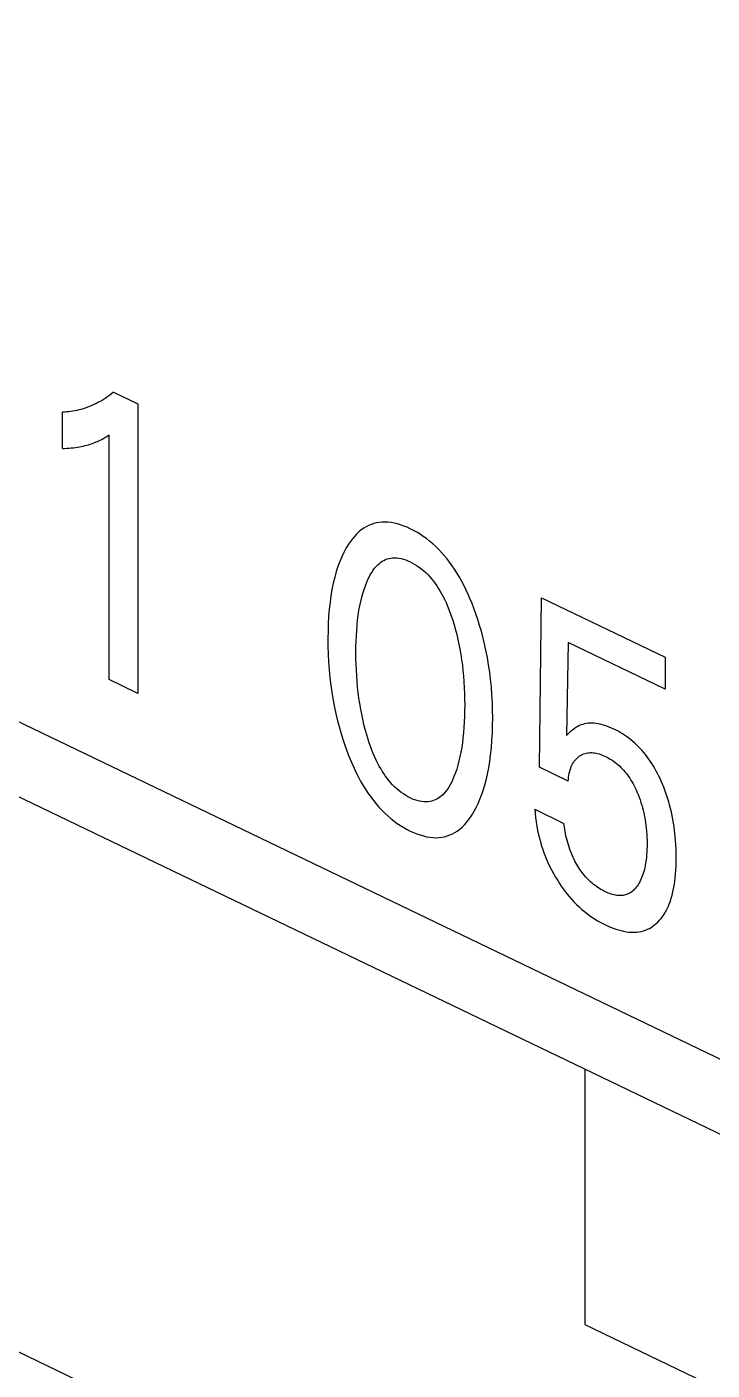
# Model space of a CAD drawing. Extents: x 0 to 420, y 0 to 297.
# Drawn here: x 188.87 to 192.14, y 121.63 to 128.03 of the extents above; entities that cross this region are included whole.
import ezdxf

# ---------------------------------------------------------------- set-up
doc = ezdxf.new("R2010")
doc.units = 0
doc.header["$LTSCALE"] = 23.1
doc.layers.add('40000_ISO', color=7, linetype='CONTINUOUS')

msp = doc.modelspace()

# ---------------------------------------------------------------- linework, layer by layer
at = {"layer": '40000_ISO', "color": 7, "linetype": 'CONTINUOUS'}
for p, q in [((151.239, 142.7894), (204.6505, 117.1157)), ((151.4456, 142.3318), (204.8571, 116.6581)), ((210.0891, 111.4974), (156.6777, 137.171)), ((189.2085, 126.2405), (189.1989, 126.2356)), ((189.2184, 126.2459), (189.2085, 126.2405)), ((189.2282, 126.2516), (189.2184, 126.2459)), ((189.2378, 126.2576), (189.2282, 126.2516)), ((189.2472, 126.2637), (189.2378, 126.2576)), ((189.2565, 126.2702), (189.2472, 126.2637)), ((189.2655, 126.2768), (189.2565, 126.2702)), ((189.2744, 126.2838), (189.2655, 126.2768)), ((189.2831, 126.2909), (189.2744, 126.2838)), ((189.2831, 126.2909), (189.3987, 126.2354)), ((189.0492, 126.1954), (189.039, 126.1948)), ((189.039, 126.0216), (189.039, 126.1948)), ((189.0593, 126.1962), (189.0492, 126.1954)), ((189.0693, 126.1973), (189.0593, 126.1962)), ((189.0792, 126.1986), (189.0693, 126.1973)), ((189.089, 126.2001), (189.0792, 126.1986)), ((189.0987, 126.2019), (189.089, 126.2001)), ((189.1083, 126.2039), (189.0987, 126.2019)), ((189.1178, 126.2061), (189.1083, 126.2039)), ((189.1271, 126.2085), (189.1178, 126.2061)), ((189.1378, 126.2116), (189.1271, 126.2085)), ((189.1484, 126.2149), (189.1378, 126.2116)), ((189.1588, 126.2185), (189.1484, 126.2149)), ((189.169, 126.2224), (189.1588, 126.2185)), ((189.1791, 126.2265), (189.169, 126.2224)), ((189.1891, 126.231), (189.1791, 126.2265)), ((189.1989, 126.2356), (189.1891, 126.231)), ((189.3987, 126.2354), (189.3987, 124.8552)), ((189.171, 126.0422), (189.1786, 126.0447)), ((189.1786, 126.0447), (189.1861, 126.0473)), ((189.1861, 126.0473), (189.1935, 126.0501)), ((189.1935, 126.0501), (189.2008, 126.0531)), ((189.2008, 126.0531), (189.2072, 126.0559)), ((189.2072, 126.0559), (189.2136, 126.0588)), ((189.2136, 126.0588), (189.2198, 126.0619)), ((189.2198, 126.0619), (189.2267, 126.0654)), ((189.2267, 126.0654), (189.2335, 126.0691)), ((189.2335, 126.0691), (189.2403, 126.073)), ((189.2403, 126.073), (189.2477, 126.0774)), ((189.2477, 126.0774), (189.255, 126.0819)), ((189.255, 126.0819), (189.2622, 126.0865)), ((189.2622, 124.9208), (189.2622, 126.0865)), ((189.039, 126.0216), (189.0496, 126.0223)), ((189.0496, 126.0223), (189.0601, 126.023)), ((189.0601, 126.023), (189.0706, 126.0238)), ((189.0706, 126.0238), (189.081, 126.0248)), ((189.081, 126.0248), (189.0913, 126.026)), ((189.0913, 126.026), (189.1016, 126.0273)), ((189.1016, 126.0273), (189.1108, 126.0286)), ((189.1108, 126.0286), (189.1199, 126.0301)), ((189.1199, 126.0301), (189.1289, 126.0318)), ((189.1289, 126.0318), (189.1379, 126.0336)), ((189.1379, 126.0336), (189.1468, 126.0356)), ((189.1468, 126.0356), (189.1555, 126.0378)), ((189.1555, 126.0378), (189.1633, 126.0399)), ((189.1633, 126.0399), (189.171, 126.0422)), ((190.5234, 125.6642), (190.5109, 125.66)), ((190.5362, 125.6675), (190.5234, 125.6642)), ((190.5495, 125.6698), (190.5362, 125.6675)), ((190.5633, 125.6712), (190.5495, 125.6698)), ((190.5773, 125.6715), (190.5633, 125.6712)), ((190.5916, 125.6708), (190.5773, 125.6715)), ((190.6062, 125.6691), (190.5916, 125.6708)), ((190.6211, 125.6664), (190.6062, 125.6691)), ((190.6362, 125.6627), (190.6211, 125.6664)), ((190.6515, 125.6582), (190.6362, 125.6627)), ((190.4313, 125.6031), (190.4216, 125.5914)), ((190.4417, 125.6142), (190.4313, 125.6031)), ((190.4526, 125.6245), (190.4417, 125.6142)), ((190.4642, 125.634), (190.4526, 125.6245)), ((190.4765, 125.6426), (190.4642, 125.634)), ((190.4875, 125.6492), (190.4765, 125.6426)), ((190.499, 125.655), (190.4875, 125.6492)), ((190.5109, 125.66), (190.499, 125.655)), ((190.6669, 125.6527), (190.6515, 125.6582)), ((190.6824, 125.6464), (190.6669, 125.6527)), ((190.698, 125.6394), (190.6824, 125.6464)), ((190.7135, 125.6315), (190.698, 125.6394)), ((190.7291, 125.6229), (190.7135, 125.6315)), ((190.7445, 125.6135), (190.7291, 125.6229)), ((190.7599, 125.6033), (190.7445, 125.6135)), ((190.775, 125.5924), (190.7599, 125.6033)), ((190.3926, 125.5479), (190.3813, 125.5271)), ((190.3953, 125.5527), (190.3926, 125.5479)), ((190.4036, 125.5661), (190.3953, 125.5527)), ((190.4123, 125.579), (190.4036, 125.5661)), ((190.4216, 125.5914), (190.4123, 125.579)), ((190.7899, 125.5808), (190.775, 125.5924)), ((190.8046, 125.5685), (190.7899, 125.5808)), ((190.8189, 125.5554), (190.8046, 125.5685)), ((190.833, 125.5416), (190.8189, 125.5554)), ((190.8467, 125.527), (190.833, 125.5416)), ((190.3616, 125.483), (190.353, 125.4598)), ((190.371, 125.5054), (190.3616, 125.483)), ((190.3813, 125.5271), (190.371, 125.5054)), ((190.5357, 125.4604), (190.5442, 125.4689)), ((190.5442, 125.4689), (190.5506, 125.4745)), ((190.5506, 125.4745), (190.5573, 125.4796)), ((190.5573, 125.4796), (190.5644, 125.4844)), ((190.5644, 125.4844), (190.5717, 125.4886)), ((190.5717, 125.4886), (190.5794, 125.4923)), ((190.5794, 125.4923), (190.5874, 125.4955)), ((190.5874, 125.4955), (190.5957, 125.498)), ((190.5957, 125.498), (190.6044, 125.4998)), ((190.6044, 125.4998), (190.6133, 125.5009)), ((190.6133, 125.5009), (190.6231, 125.5013)), ((190.6231, 125.5013), (190.6332, 125.5008)), ((190.6332, 125.5008), (190.6436, 125.4996)), ((190.6436, 125.4996), (190.6542, 125.4975)), ((190.6542, 125.4975), (190.665, 125.4947)), ((190.665, 125.4947), (190.6759, 125.4912)), ((190.6759, 125.4912), (190.6869, 125.4869)), ((190.6869, 125.4869), (190.698, 125.482)), ((190.698, 125.482), (190.709, 125.4763)), ((190.709, 125.4763), (190.72, 125.47)), ((190.72, 125.47), (190.7309, 125.4631)), ((190.86, 125.5119), (190.8467, 125.527)), ((190.8729, 125.4962), (190.86, 125.5119)), ((190.8853, 125.4801), (190.8729, 125.4962)), ((190.8973, 125.4636), (190.8853, 125.4801)), ((190.3373, 125.4082), (190.3304, 125.3797)), ((190.3452, 125.436), (190.3373, 125.4082)), ((190.353, 125.4598), (190.3452, 125.436)), ((190.4959, 125.3977), (190.5014, 125.4093)), ((190.5014, 125.4093), (190.5073, 125.4205)), ((190.5073, 125.4205), (190.5137, 125.4312)), ((190.5137, 125.4312), (190.5205, 125.4415)), ((190.5205, 125.4415), (190.5278, 125.4512)), ((190.5278, 125.4512), (190.5357, 125.4604)), ((190.7309, 125.4631), (190.7417, 125.4555)), ((190.7417, 125.4555), (190.7523, 125.4473)), ((190.7523, 125.4473), (190.7627, 125.4386)), ((190.7627, 125.4386), (190.7728, 125.4293)), ((190.7728, 125.4293), (190.7826, 125.4195)), ((190.7826, 125.4195), (190.7916, 125.4098)), ((190.7916, 125.4098), (190.8002, 125.3997)), ((190.9088, 125.4467), (190.8973, 125.4636)), ((190.9198, 125.4296), (190.9088, 125.4467)), ((190.932, 125.4092), (190.9198, 125.4296)), ((190.9435, 125.3886), (190.932, 125.4092)), ((190.3244, 125.3505), (190.3193, 125.3207)), ((190.3304, 125.3797), (190.3244, 125.3505)), ((190.4717, 125.3318), (190.4774, 125.3503)), ((190.4774, 125.3503), (190.4837, 125.3683)), ((190.4837, 125.3683), (190.4907, 125.3858)), ((190.4907, 125.3858), (190.4959, 125.3977)), ((190.8002, 125.3997), (190.8085, 125.3892)), ((190.8085, 125.3892), (190.8165, 125.3784)), ((190.8165, 125.3784), (190.8242, 125.3673)), ((190.8242, 125.3673), (190.8315, 125.356)), ((190.8315, 125.356), (190.8386, 125.3445)), ((190.8386, 125.3445), (190.8453, 125.3328)), ((190.9544, 125.3678), (190.9435, 125.3886)), ((190.9647, 125.3468), (190.9544, 125.3678)), ((190.9744, 125.3256), (190.9647, 125.3468)), ((190.3151, 125.2904), (190.3114, 125.2565)), ((190.3193, 125.3207), (190.3151, 125.2904)), ((190.4572, 125.2719), (190.4618, 125.2936)), ((190.4618, 125.2936), (190.4665, 125.3129)), ((190.4665, 125.3129), (190.4717, 125.3318)), ((190.8453, 125.3328), (190.8517, 125.3211)), ((190.8517, 125.3211), (190.8602, 125.3044)), ((190.8602, 125.3044), (190.8681, 125.2877)), ((190.8681, 125.2877), (190.8754, 125.2709)), ((190.9836, 125.3044), (190.9744, 125.3256)), ((190.9923, 125.2831), (190.9836, 125.3044)), ((191.0006, 125.2617), (190.9923, 125.2831)), ((191.314, 124.5031), (191.3227, 125.3105)), ((191.3227, 125.3105), (191.9127, 125.0269)), ((190.3085, 125.222), (190.3066, 125.1871)), ((190.3114, 125.2565), (190.3085, 125.222)), ((190.4469, 125.2046), (190.4498, 125.2274)), ((190.4498, 125.2274), (190.4532, 125.2498)), ((190.4532, 125.2498), (190.4572, 125.2719)), ((190.8754, 125.2709), (190.8822, 125.2541)), ((190.8822, 125.2541), (190.8886, 125.2372)), ((190.8886, 125.2372), (190.8945, 125.2203)), ((190.8945, 125.2203), (190.9, 125.2034)), ((191.0106, 125.2341), (191.0006, 125.2617)), ((191.0199, 125.2065), (191.0106, 125.2341)), ((190.3055, 125.1517), (190.3051, 125.116)), ((190.3066, 125.1871), (190.3055, 125.1517)), ((190.4407, 125.1296), (190.4423, 125.1558)), ((190.4423, 125.1558), (190.4445, 125.1816)), ((190.4445, 125.1816), (190.4469, 125.2046)), ((190.9, 125.2034), (190.9052, 125.1866)), ((190.9052, 125.1866), (190.9069, 125.181)), ((190.9069, 125.181), (190.9134, 125.158)), ((190.9134, 125.158), (190.9193, 125.135)), ((191.0286, 125.179), (191.0199, 125.2065)), ((191.0366, 125.1515), (191.0286, 125.179)), ((191.044, 125.1242), (191.0366, 125.1515)), ((190.3051, 125.116), (190.3054, 125.0793)), ((190.4389, 125.0766), (190.4396, 125.1033)), ((190.4396, 125.1033), (190.4407, 125.1296)), ((190.9193, 125.135), (190.9247, 125.112)), ((190.9247, 125.112), (190.9297, 125.0892)), ((190.9297, 125.0892), (190.9341, 125.0665)), ((191.0507, 125.0969), (191.044, 125.1242)), ((191.0586, 125.0615), (191.0507, 125.0969)), ((191.4505, 125.0976), (191.4426, 124.6548)), ((191.9127, 124.8754), (191.4505, 125.0976)), ((190.3054, 125.0793), (190.3065, 125.0422)), ((190.3065, 125.0422), (190.3085, 125.0048)), ((190.4387, 125.0498), (190.4389, 125.0766)), ((190.4389, 125.0224), (190.4387, 125.0498)), ((190.4395, 124.9947), (190.4389, 125.0224)), ((190.9341, 125.0665), (190.9387, 125.0405)), ((190.9387, 125.0405), (190.9427, 125.0146)), ((191.0655, 125.0264), (191.0586, 125.0615)), ((191.0715, 124.9914), (191.0655, 125.0264)), ((191.9127, 125.0269), (191.9127, 124.8754)), ((190.3085, 125.0048), (190.3112, 124.967)), ((190.3112, 124.967), (190.3149, 124.9289)), ((190.4406, 124.9669), (190.4395, 124.9947)), ((190.4422, 124.9388), (190.4406, 124.9669)), ((190.9427, 125.0146), (190.9461, 124.9888)), ((190.9461, 124.9888), (190.949, 124.9633)), ((190.949, 124.9633), (190.9514, 124.9379)), ((191.0766, 124.9568), (191.0715, 124.9914)), ((191.0808, 124.9224), (191.0766, 124.9568)), ((189.3987, 124.8552), (189.2622, 124.9208)), ((190.3149, 124.9289), (190.3191, 124.894)), ((190.3191, 124.894), (190.3241, 124.8589)), ((190.4444, 124.9105), (190.4422, 124.9388)), ((190.4468, 124.8848), (190.4444, 124.9105)), ((190.9514, 124.9379), (190.9536, 124.91)), ((190.9536, 124.91), (190.9552, 124.8823)), ((191.0845, 124.8848), (191.0808, 124.9224)), ((190.3241, 124.8589), (190.33, 124.8235)), ((190.4497, 124.8588), (190.4468, 124.8848)), ((190.453, 124.8327), (190.4497, 124.8588)), ((190.457, 124.8064), (190.453, 124.8327)), ((190.9552, 124.8823), (190.9563, 124.8549)), ((190.9563, 124.8549), (190.957, 124.8276)), ((191.0874, 124.8477), (191.0845, 124.8848)), ((191.0893, 124.8109), (191.0874, 124.8477)), ((190.33, 124.8235), (190.3368, 124.7879)), ((190.3368, 124.7879), (190.3445, 124.752)), ((190.4615, 124.78), (190.457, 124.8064)), ((190.4661, 124.7559), (190.4615, 124.78)), ((190.957, 124.7733), (190.9564, 124.7463)), ((190.957, 124.8276), (190.9572, 124.8005)), ((190.9572, 124.8005), (190.957, 124.7733)), ((191.0905, 124.7744), (191.0893, 124.8109)), ((191.0908, 124.7383), (191.0905, 124.7744)), ((190.3445, 124.752), (190.3512, 124.7245)), ((190.3512, 124.7245), (190.3584, 124.6968)), ((190.4712, 124.7316), (190.4661, 124.7559)), ((190.4769, 124.7073), (190.4712, 124.7316)), ((190.4831, 124.6828), (190.4769, 124.7073)), ((190.9553, 124.7195), (190.9537, 124.693)), ((190.9564, 124.7463), (190.9553, 124.7195)), ((191.0894, 124.6661), (191.0905, 124.702)), ((191.0905, 124.702), (191.0908, 124.7383)), ((191.5042, 124.7014), (191.4967, 124.6976)), ((191.512, 124.7047), (191.5042, 124.7014)), ((191.5201, 124.7075), (191.512, 124.7047)), ((191.5285, 124.7098), (191.5201, 124.7075)), ((191.5371, 124.7116), (191.5285, 124.7098)), ((191.546, 124.7128), (191.5371, 124.7116)), ((191.5551, 124.7134), (191.546, 124.7128)), ((191.5644, 124.7135), (191.5551, 124.7134)), ((191.5739, 124.713), (191.5644, 124.7135)), ((191.5836, 124.712), (191.5739, 124.713)), ((191.5934, 124.7105), (191.5836, 124.712)), ((191.6033, 124.7085), (191.5934, 124.7105)), ((191.614, 124.7058), (191.6033, 124.7085)), ((191.6248, 124.7026), (191.614, 124.7058)), ((191.6357, 124.6988), (191.6248, 124.7026)), ((190.3584, 124.6968), (190.3663, 124.669)), ((190.3663, 124.669), (190.3748, 124.6412)), ((190.3748, 124.6412), (190.384, 124.6133)), ((190.49, 124.6582), (190.4831, 124.6828)), ((190.4951, 124.641), (190.49, 124.6582)), ((190.5007, 124.6237), (190.4951, 124.641)), ((190.9491, 124.6433), (190.9462, 124.6201)), ((190.9515, 124.6668), (190.9491, 124.6433)), ((190.9537, 124.693), (190.9515, 124.6668)), ((191.0874, 124.6306), (191.0894, 124.6661)), ((191.4522, 124.6639), (191.4426, 124.6548)), ((191.4621, 124.6728), (191.4522, 124.6639)), ((191.4709, 124.6801), (191.4621, 124.6728)), ((191.4801, 124.687), (191.4709, 124.6801)), ((191.4855, 124.6908), (191.4801, 124.687)), ((191.491, 124.6943), (191.4855, 124.6908)), ((191.4967, 124.6976), (191.491, 124.6943)), ((191.6466, 124.6946), (191.6357, 124.6988)), ((191.6576, 124.69), (191.6466, 124.6946)), ((191.6686, 124.6849), (191.6576, 124.69)), ((191.6788, 124.6798), (191.6686, 124.6849)), ((191.689, 124.6743), (191.6788, 124.6798)), ((191.6992, 124.6685), (191.689, 124.6743)), ((191.7094, 124.6624), (191.6992, 124.6685)), ((191.7195, 124.6558), (191.7094, 124.6624)), ((191.7295, 124.6489), (191.7195, 124.6558)), ((191.7394, 124.6416), (191.7295, 124.6489)), ((191.7492, 124.634), (191.7394, 124.6416)), ((190.384, 124.6133), (190.3939, 124.5854)), ((190.3939, 124.5854), (190.4021, 124.5635)), ((190.5066, 124.6064), (190.5007, 124.6237)), ((190.5129, 124.5891), (190.5066, 124.6064)), ((190.5198, 124.5719), (190.5129, 124.5891)), ((190.9389, 124.5748), (190.9344, 124.5527)), ((190.9429, 124.5973), (190.9389, 124.5748)), ((190.9462, 124.6201), (190.9429, 124.5973)), ((191.081, 124.5611), (191.0847, 124.5956)), ((191.0847, 124.5956), (191.0874, 124.6306)), ((191.5437, 124.5717), (191.55, 124.5725)), ((191.55, 124.5725), (191.5564, 124.5728)), ((191.5564, 124.5728), (191.563, 124.5728)), ((191.563, 124.5728), (191.5697, 124.5724)), ((191.5697, 124.5724), (191.5765, 124.5716)), ((191.7589, 124.6259), (191.7492, 124.634)), ((191.768, 124.6179), (191.7589, 124.6259)), ((191.7769, 124.6095), (191.768, 124.6179)), ((191.7857, 124.6009), (191.7769, 124.6095)), ((191.7943, 124.5919), (191.7857, 124.6009)), ((191.8027, 124.5826), (191.7943, 124.5919)), ((191.811, 124.5731), (191.8027, 124.5826)), ((191.819, 124.5633), (191.811, 124.5731)), ((190.4021, 124.5635), (190.4108, 124.5416)), ((190.4108, 124.5416), (190.4201, 124.5198)), ((190.4201, 124.5198), (190.4298, 124.4981)), ((190.5271, 124.5546), (190.5198, 124.5719)), ((190.535, 124.5375), (190.5271, 124.5546)), ((190.5436, 124.5204), (190.535, 124.5375)), ((190.55, 124.5084), (190.5436, 124.5204)), ((190.5567, 124.4966), (190.55, 124.5084)), ((190.9247, 124.5136), (190.919, 124.4947)), ((190.9298, 124.533), (190.9247, 124.5136)), ((190.9344, 124.5527), (190.9298, 124.533)), ((191.0718, 124.5), (191.0768, 124.5303)), ((191.0768, 124.5303), (191.081, 124.5611)), ((191.4655, 124.5061), (191.4686, 124.513)), ((191.4686, 124.513), (191.4719, 124.5196)), ((191.4719, 124.5196), (191.4757, 124.5259)), ((191.4757, 124.5259), (191.4797, 124.5319)), ((191.4797, 124.5319), (191.4839, 124.5373)), ((191.4839, 124.5373), (191.4884, 124.5423)), ((191.4884, 124.5423), (191.4931, 124.547)), ((191.4931, 124.547), (191.4982, 124.5513)), ((191.4982, 124.5513), (191.5034, 124.5553)), ((191.5034, 124.5553), (191.509, 124.5589)), ((191.509, 124.5589), (191.5143, 124.5619)), ((191.5143, 124.5619), (191.5198, 124.5646)), ((191.5198, 124.5646), (191.5255, 124.567)), ((191.5255, 124.567), (191.5314, 124.569)), ((191.5314, 124.569), (191.5375, 124.5705)), ((191.5375, 124.5705), (191.5437, 124.5717)), ((191.5765, 124.5716), (191.5835, 124.5704)), ((191.5835, 124.5704), (191.5908, 124.5687)), ((191.5908, 124.5687), (191.5982, 124.5666)), ((191.5982, 124.5666), (191.6056, 124.5642)), ((191.6056, 124.5642), (191.6131, 124.5614)), ((191.6131, 124.5614), (191.6206, 124.5582)), ((191.6206, 124.5582), (191.6282, 124.5548)), ((191.6282, 124.5548), (191.6358, 124.5509)), ((191.6358, 124.5509), (191.6435, 124.5468)), ((191.6435, 124.5468), (191.6511, 124.5423)), ((191.6511, 124.5423), (191.6587, 124.5376)), ((191.6587, 124.5376), (191.6662, 124.5325)), ((191.6662, 124.5325), (191.6736, 124.527)), ((191.6736, 124.527), (191.681, 124.5213)), ((191.681, 124.5213), (191.6882, 124.5152)), ((191.6882, 124.5152), (191.695, 124.509)), ((191.695, 124.509), (191.7017, 124.5026)), ((191.8267, 124.5533), (191.819, 124.5633)), ((191.8342, 124.5432), (191.8267, 124.5533)), ((191.8421, 124.5319), (191.8342, 124.5432)), ((191.8497, 124.5204), (191.8421, 124.5319)), ((191.857, 124.5088), (191.8497, 124.5204)), ((191.864, 124.497), (191.857, 124.5088)), ((190.4298, 124.4981), (190.4402, 124.4765)), ((190.4402, 124.4765), (190.4512, 124.4551)), ((190.4512, 124.4551), (190.4628, 124.4339)), ((190.5637, 124.4848), (190.5567, 124.4966)), ((190.5711, 124.4733), (190.5637, 124.4848)), ((190.5788, 124.4619), (190.5711, 124.4733)), ((190.5868, 124.4509), (190.5788, 124.4619)), ((190.5952, 124.4402), (190.5868, 124.4509)), ((190.9008, 124.446), (190.8952, 124.434)), ((190.9059, 124.4583), (190.9008, 124.446)), ((190.9128, 124.4762), (190.9059, 124.4583)), ((190.919, 124.4947), (190.9128, 124.4762)), ((191.0591, 124.4411), (191.0659, 124.4702)), ((191.0659, 124.4702), (191.0718, 124.5)), ((191.4505, 124.4375), (191.314, 124.5031)), ((191.4505, 124.4375), (191.4514, 124.4469)), ((191.4514, 124.4469), (191.4525, 124.4562)), ((191.4525, 124.4562), (191.454, 124.4653)), ((191.454, 124.4653), (191.4557, 124.4742)), ((191.4557, 124.4742), (191.4578, 124.483)), ((191.4578, 124.483), (191.4602, 124.4914)), ((191.4602, 124.4914), (191.4627, 124.4989)), ((191.4627, 124.4989), (191.4655, 124.5061)), ((191.7017, 124.5026), (191.7082, 124.4959)), ((191.7082, 124.4959), (191.7146, 124.4889)), ((191.7146, 124.4889), (191.7208, 124.4817)), ((191.7208, 124.4817), (191.7269, 124.4743)), ((191.7269, 124.4743), (191.7327, 124.4667)), ((191.7327, 124.4667), (191.7383, 124.459)), ((191.7383, 124.459), (191.7442, 124.4503)), ((191.7442, 124.4503), (191.7498, 124.4414)), ((191.8707, 124.4851), (191.864, 124.497)), ((191.8771, 124.473), (191.8707, 124.4851)), ((191.8832, 124.4609), (191.8771, 124.473)), ((191.8891, 124.4487), (191.8832, 124.4609)), ((191.8947, 124.4365), (191.8891, 124.4487)), ((190.4628, 124.4339), (190.4752, 124.4129)), ((190.4752, 124.4129), (190.4862, 124.3954)), ((190.4862, 124.3954), (190.4977, 124.3782)), ((190.6039, 124.4298), (190.5952, 124.4402)), ((190.6129, 124.4199), (190.6039, 124.4298)), ((190.6227, 124.4099), (190.6129, 124.4199)), ((190.6329, 124.4005), (190.6227, 124.4099)), ((190.6433, 124.3916), (190.6329, 124.4005)), ((190.6539, 124.3834), (190.6433, 124.3916)), ((190.6648, 124.3757), (190.6539, 124.3834)), ((190.8609, 124.3809), (190.8523, 124.372)), ((190.8688, 124.3904), (190.8609, 124.3809)), ((190.8761, 124.4005), (190.8688, 124.3904)), ((190.883, 124.4112), (190.8761, 124.4005)), ((190.8893, 124.4224), (190.883, 124.4112)), ((190.8952, 124.434), (190.8893, 124.4224)), ((191.0375, 124.3707), (191.0447, 124.3915)), ((191.0447, 124.3915), (191.0514, 124.4127)), ((191.0514, 124.4127), (191.0591, 124.4411)), ((191.7498, 124.4414), (191.7551, 124.4325)), ((191.7551, 124.4325), (191.7603, 124.4233)), ((191.7603, 124.4233), (191.7651, 124.4141)), ((191.7651, 124.4141), (191.7698, 124.4049)), ((191.7698, 124.4049), (191.7742, 124.3955)), ((191.7742, 124.3955), (191.7784, 124.3862)), ((191.7784, 124.3862), (191.7837, 124.3735)), ((191.9007, 124.4225), (191.8947, 124.4365)), ((191.9065, 124.4084), (191.9007, 124.4225)), ((191.9119, 124.3944), (191.9065, 124.4084)), ((191.917, 124.3803), (191.9119, 124.3944)), ((191.9218, 124.3663), (191.917, 124.3803)), ((190.4977, 124.3782), (190.5097, 124.3613)), ((190.5097, 124.3613), (190.5222, 124.3448)), ((190.5222, 124.3448), (190.5351, 124.3288)), ((190.5351, 124.3288), (190.5485, 124.3133)), ((190.6758, 124.3686), (190.6648, 124.3757)), ((190.6868, 124.3623), (190.6758, 124.3686)), ((190.698, 124.3566), (190.6868, 124.3623)), ((190.7091, 124.3516), (190.698, 124.3566)), ((190.7201, 124.3473), (190.7091, 124.3516)), ((190.7311, 124.3438), (190.7201, 124.3473)), ((190.742, 124.3411), (190.7311, 124.3438)), ((190.7526, 124.3391), (190.742, 124.3411)), ((190.763, 124.3379), (190.7526, 124.3391)), ((190.7732, 124.3376), (190.763, 124.3379)), ((190.783, 124.3381), (190.7732, 124.3376)), ((190.792, 124.3394), (190.783, 124.3381)), ((190.8007, 124.3414), (190.792, 124.3394)), ((190.8091, 124.344), (190.8007, 124.3414)), ((190.8171, 124.3474), (190.8091, 124.344)), ((190.8248, 124.3513), (190.8171, 124.3474)), ((190.8322, 124.3558), (190.8248, 124.3513)), ((190.8392, 124.3607), (190.8322, 124.3558)), ((190.8459, 124.3662), (190.8392, 124.3607)), ((190.8523, 124.372), (190.8459, 124.3662)), ((191.0119, 124.3116), (191.0211, 124.3307)), ((191.0211, 124.3307), (191.0296, 124.3504)), ((191.0296, 124.3504), (191.0375, 124.3707)), ((191.7837, 124.3735), (191.7888, 124.3607)), ((191.7888, 124.3607), (191.7934, 124.348)), ((191.7934, 124.348), (191.7977, 124.3353)), ((191.7977, 124.3353), (191.8017, 124.3226)), ((191.8017, 124.3226), (191.8053, 124.3099)), ((191.9263, 124.3522), (191.9218, 124.3663)), ((191.9305, 124.3382), (191.9263, 124.3522)), ((191.9344, 124.3242), (191.9305, 124.3382)), ((191.939, 124.3065), (191.9344, 124.3242)), ((190.5485, 124.3133), (190.5623, 124.2984)), ((190.5623, 124.2984), (190.5765, 124.2842)), ((190.5765, 124.2842), (190.5909, 124.271)), ((190.5909, 124.271), (190.6056, 124.2584)), ((190.6056, 124.2584), (190.6205, 124.2467)), ((190.9662, 124.2403), (190.976, 124.2526)), ((190.976, 124.2526), (190.9851, 124.2656)), ((190.9851, 124.2656), (190.9938, 124.2791)), ((190.9938, 124.2791), (191.002, 124.2931)), ((191.002, 124.2931), (191.0119, 124.3116)), ((191.2909, 124.3027), (191.4303, 124.2357)), ((191.2909, 124.3027), (191.2926, 124.283)), ((191.2926, 124.283), (191.2948, 124.263)), ((191.2948, 124.263), (191.2976, 124.2428)), ((191.8053, 124.3099), (191.8084, 124.298)), ((191.8084, 124.298), (191.8112, 124.2862)), ((191.8112, 124.2862), (191.8137, 124.2744)), ((191.8137, 124.2744), (191.816, 124.2626)), ((191.816, 124.2626), (191.818, 124.2509)), ((191.9431, 124.2889), (191.939, 124.3065)), ((191.9469, 124.2714), (191.9431, 124.2889)), ((191.9502, 124.2539), (191.9469, 124.2714)), ((191.9532, 124.2366), (191.9502, 124.2539)), ((190.6205, 124.2467), (190.6357, 124.2356)), ((190.6357, 124.2356), (190.6511, 124.2254)), ((190.6511, 124.2254), (190.6666, 124.2158)), ((190.6666, 124.2158), (190.6823, 124.2071)), ((190.6823, 124.2071), (190.698, 124.1992)), ((190.698, 124.1992), (190.7137, 124.192)), ((190.7137, 124.192), (190.7293, 124.1857)), ((190.8985, 124.1855), (190.91, 124.1917)), ((190.91, 124.1917), (190.921, 124.1986)), ((190.921, 124.1986), (190.9334, 124.2077)), ((190.9334, 124.2077), (190.945, 124.2178)), ((190.945, 124.2178), (190.9559, 124.2286)), ((190.9559, 124.2286), (190.9662, 124.2403)), ((191.2976, 124.2428), (191.301, 124.2223)), ((191.301, 124.2223), (191.3049, 124.2017)), ((191.3049, 124.2017), (191.3095, 124.181)), ((191.4313, 124.2264), (191.4303, 124.2357)), ((191.4326, 124.2168), (191.4313, 124.2264)), ((191.4341, 124.207), (191.4326, 124.2168)), ((191.4359, 124.1969), (191.4341, 124.207)), ((191.4379, 124.1866), (191.4359, 124.1969)), ((191.818, 124.2509), (191.8198, 124.2393)), ((191.8198, 124.2393), (191.8214, 124.2278)), ((191.8214, 124.2278), (191.8231, 124.2127)), ((191.8231, 124.2127), (191.8245, 124.1978)), ((191.8245, 124.1978), (191.8255, 124.1831)), ((191.9559, 124.2194), (191.9532, 124.2366)), ((191.9582, 124.2022), (191.9559, 124.2194)), ((191.9598, 124.1887), (191.9582, 124.2022)), ((191.9612, 124.1753), (191.9598, 124.1887)), ((190.7293, 124.1857), (190.7449, 124.1802)), ((190.7449, 124.1802), (190.7603, 124.1757)), ((190.7603, 124.1757), (190.7756, 124.1721)), ((190.7756, 124.1721), (190.7906, 124.1695)), ((190.7906, 124.1695), (190.8053, 124.1679)), ((190.8053, 124.1679), (190.8197, 124.1673)), ((190.8197, 124.1673), (190.8339, 124.1679)), ((190.8339, 124.1679), (190.8477, 124.1695)), ((190.8477, 124.1695), (190.8611, 124.1721)), ((190.8611, 124.1721), (190.8741, 124.1757)), ((190.8741, 124.1757), (190.8865, 124.1802)), ((190.8865, 124.1802), (190.8985, 124.1855)), ((191.3095, 124.181), (191.3135, 124.1649)), ((191.3135, 124.1649), (191.3179, 124.1487)), ((191.3179, 124.1487), (191.3226, 124.1325)), ((191.3226, 124.1325), (191.3278, 124.1163)), ((191.4402, 124.1762), (191.4379, 124.1866)), ((191.4427, 124.1656), (191.4402, 124.1762)), ((191.4455, 124.1548), (191.4427, 124.1656)), ((191.4485, 124.144), (191.4455, 124.1548)), ((191.4518, 124.1331), (191.4485, 124.144)), ((191.4554, 124.1222), (191.4518, 124.1331)), ((191.8255, 124.1831), (191.8262, 124.1685)), ((191.8262, 124.1685), (191.8266, 124.154)), ((191.8267, 124.1258), (191.8263, 124.1121)), ((191.8266, 124.154), (191.8268, 124.1396)), ((191.8268, 124.1396), (191.8267, 124.1258)), ((191.9631, 124.154), (191.9612, 124.1753)), ((191.9645, 124.1329), (191.9631, 124.154)), ((191.9654, 124.112), (191.9645, 124.1329)), ((191.3278, 124.1163), (191.3335, 124.1)), ((191.3335, 124.1), (191.3396, 124.0838)), ((191.3396, 124.0838), (191.3461, 124.0676)), ((191.3461, 124.0676), (191.3538, 124.0498)), ((191.4592, 124.1112), (191.4554, 124.1222)), ((191.4633, 124.1002), (191.4592, 124.1112)), ((191.4677, 124.0893), (191.4633, 124.1002)), ((191.4713, 124.0809), (191.4677, 124.0893)), ((191.475, 124.0725), (191.4713, 124.0809)), ((191.4789, 124.0642), (191.475, 124.0725)), ((191.483, 124.056), (191.4789, 124.0642)), ((191.8225, 124.0639), (191.8215, 124.0558)), ((191.8235, 124.072), (191.8225, 124.0639)), ((191.8247, 124.0852), (191.8235, 124.072)), ((191.8256, 124.0986), (191.8247, 124.0852)), ((191.8263, 124.1121), (191.8256, 124.0986)), ((191.966, 124.0912), (191.9654, 124.112)), ((191.9662, 124.0706), (191.966, 124.0912)), ((191.966, 124.0512), (191.9662, 124.0706)), ((191.3538, 124.0498), (191.3622, 124.0321)), ((191.3622, 124.0321), (191.371, 124.0145)), ((191.371, 124.0145), (191.3804, 123.997)), ((191.3804, 123.997), (191.3903, 123.9798)), ((191.4873, 124.0479), (191.483, 124.056)), ((191.4917, 124.0398), (191.4873, 124.0479)), ((191.4963, 124.0319), (191.4917, 124.0398)), ((191.5011, 124.0241), (191.4963, 124.0319)), ((191.5061, 124.0164), (191.5011, 124.0241)), ((191.5112, 124.0089), (191.5061, 124.0164)), ((191.5166, 124.0015), (191.5112, 124.0089)), ((191.5221, 123.9944), (191.5166, 124.0015)), ((191.8086, 123.9971), (191.8056, 123.988)), ((191.8114, 124.0064), (191.8086, 123.9971)), ((191.8139, 124.0159), (191.8114, 124.0064)), ((191.8162, 124.0257), (191.8139, 124.0159)), ((191.8182, 124.0355), (191.8162, 124.0257)), ((191.8199, 124.0456), (191.8182, 124.0355)), ((191.8215, 124.0558), (191.8199, 124.0456)), ((191.9631, 123.9943), (191.9645, 124.013)), ((191.9645, 124.013), (191.9654, 124.032)), ((191.9654, 124.032), (191.966, 124.0512)), ((191.3903, 123.9798), (191.4007, 123.9627)), ((191.4007, 123.9627), (191.4092, 123.9495)), ((191.4092, 123.9495), (191.418, 123.9364)), ((191.418, 123.9364), (191.4271, 123.9236)), ((191.5278, 123.9874), (191.5221, 123.9944)), ((191.5336, 123.9806), (191.5278, 123.9874)), ((191.5397, 123.974), (191.5336, 123.9806)), ((191.5459, 123.9677), (191.5397, 123.974)), ((191.5522, 123.9615), (191.5459, 123.9677)), ((191.5587, 123.9556), (191.5522, 123.9615)), ((191.5653, 123.9499), (191.5587, 123.9556)), ((191.5721, 123.9445), (191.5653, 123.9499)), ((191.5789, 123.9393), (191.5721, 123.9445)), ((191.5858, 123.9343), (191.5789, 123.9393)), ((191.5928, 123.9295), (191.5858, 123.9343)), ((191.7791, 123.9362), (191.7754, 123.9313)), ((191.7837, 123.9429), (191.7791, 123.9362)), ((191.788, 123.9498), (191.7837, 123.9429)), ((191.792, 123.957), (191.788, 123.9498)), ((191.7958, 123.9644), (191.792, 123.957)), ((191.7993, 123.9721), (191.7958, 123.9644)), ((191.8026, 123.9799), (191.7993, 123.9721)), ((191.8056, 123.988), (191.8026, 123.9799)), ((191.9535, 123.924), (191.9564, 123.9396)), ((191.9564, 123.9396), (191.9591, 123.9575)), ((191.9591, 123.9575), (191.9613, 123.9757)), ((191.9613, 123.9757), (191.9631, 123.9943)), ((191.4271, 123.9236), (191.4365, 123.911)), ((191.4365, 123.911), (191.4462, 123.8986)), ((191.4462, 123.8986), (191.4561, 123.8866)), ((191.4561, 123.8866), (191.4664, 123.8748)), ((191.4664, 123.8748), (191.4783, 123.8619)), ((191.5998, 123.925), (191.5928, 123.9295)), ((191.6069, 123.9207), (191.5998, 123.925)), ((191.614, 123.9167), (191.6069, 123.9207)), ((191.6211, 123.9129), (191.614, 123.9167)), ((191.6282, 123.9094), (191.6211, 123.9129)), ((191.6351, 123.9063), (191.6282, 123.9094)), ((191.642, 123.9033), (191.6351, 123.9063)), ((191.6488, 123.9007), (191.642, 123.9033)), ((191.6556, 123.8984), (191.6488, 123.9007)), ((191.6624, 123.8963), (191.6556, 123.8984)), ((191.669, 123.8946), (191.6624, 123.8963)), ((191.6756, 123.8932), (191.669, 123.8946)), ((191.6822, 123.8921), (191.6756, 123.8932)), ((191.6886, 123.8914), (191.6822, 123.8921)), ((191.6947, 123.8911), (191.6886, 123.8914)), ((191.7007, 123.8911), (191.6947, 123.8911)), ((191.7066, 123.8915), (191.7007, 123.8911)), ((191.7124, 123.8922), (191.7066, 123.8915)), ((191.718, 123.8932), (191.7124, 123.8922)), ((191.7235, 123.8945), (191.718, 123.8932)), ((191.7288, 123.8962), (191.7235, 123.8945)), ((191.7339, 123.8981), (191.7288, 123.8962)), ((191.7389, 123.9004), (191.7339, 123.8981)), ((191.7442, 123.9032), (191.7389, 123.9004)), ((191.7493, 123.9064), (191.7442, 123.9032)), ((191.7541, 123.9099), (191.7493, 123.9064)), ((191.7588, 123.9136), (191.7541, 123.9099)), ((191.7632, 123.9177), (191.7588, 123.9136)), ((191.7675, 123.922), (191.7632, 123.9177)), ((191.7715, 123.9265), (191.7675, 123.922)), ((191.7754, 123.9313), (191.7715, 123.9265)), ((191.9378, 123.8649), (191.9424, 123.8791)), ((191.9424, 123.8791), (191.9466, 123.8937)), ((191.9466, 123.8937), (191.9503, 123.9087)), ((191.9503, 123.9087), (191.9535, 123.924)), ((191.4783, 123.8619), (191.4906, 123.8494)), ((191.4906, 123.8494), (191.5032, 123.8374)), ((191.5032, 123.8374), (191.516, 123.8259)), ((191.516, 123.8259), (191.529, 123.815)), ((191.529, 123.815), (191.5422, 123.8046)), ((191.5422, 123.8046), (191.5543, 123.7957)), ((191.9088, 123.8034), (191.9153, 123.8144)), ((191.9153, 123.8144), (191.9214, 123.8258)), ((191.9214, 123.8258), (191.927, 123.8376)), ((191.927, 123.8376), (191.9326, 123.851)), ((191.9326, 123.851), (191.9378, 123.8649)), ((191.5543, 123.7957), (191.5664, 123.7873)), ((191.5664, 123.7873), (191.5787, 123.7794)), ((191.5787, 123.7794), (191.591, 123.7719)), ((191.591, 123.7719), (191.6033, 123.7649)), ((191.6033, 123.7649), (191.6157, 123.7582)), ((191.6157, 123.7582), (191.6282, 123.752)), ((191.6282, 123.752), (191.6406, 123.7462)), ((191.6406, 123.7462), (191.6531, 123.7409)), ((191.6531, 123.7409), (191.6655, 123.736)), ((191.8379, 123.7352), (191.8466, 123.7401)), ((191.8466, 123.7401), (191.855, 123.7455)), ((191.855, 123.7455), (191.863, 123.7515)), ((191.863, 123.7515), (191.8707, 123.7579)), ((191.8707, 123.7579), (191.878, 123.7647)), ((191.878, 123.7647), (191.8865, 123.7736)), ((191.8865, 123.7736), (191.8944, 123.783)), ((191.8944, 123.783), (191.9019, 123.793)), ((191.9019, 123.793), (191.9088, 123.8034)), ((191.6655, 123.736), (191.6779, 123.7316)), ((191.6779, 123.7316), (191.6902, 123.7277)), ((191.6902, 123.7277), (191.7025, 123.7244)), ((191.7025, 123.7244), (191.7146, 123.7216)), ((191.7146, 123.7216), (191.7265, 123.7195)), ((191.7265, 123.7195), (191.7392, 123.7179)), ((191.7392, 123.7179), (191.7517, 123.717)), ((191.7517, 123.717), (191.7639, 123.7169)), ((191.7639, 123.7169), (191.7759, 123.7175)), ((191.7759, 123.7175), (191.7875, 123.7188)), ((191.7875, 123.7188), (191.7989, 123.7209)), ((191.7989, 123.7209), (191.8098, 123.7237)), ((191.8098, 123.7237), (191.8195, 123.727)), ((191.8195, 123.727), (191.8289, 123.7308)), ((191.8289, 123.7308), (191.8379, 123.7352)), ((191.5296, 123.0644), (191.5296, 121.8474)), ((191.5296, 121.8474), (207.6683, 114.0899))]:
    msp.add_line(p, q, dxfattribs=at)

doc.saveas('drawing.dxf')
